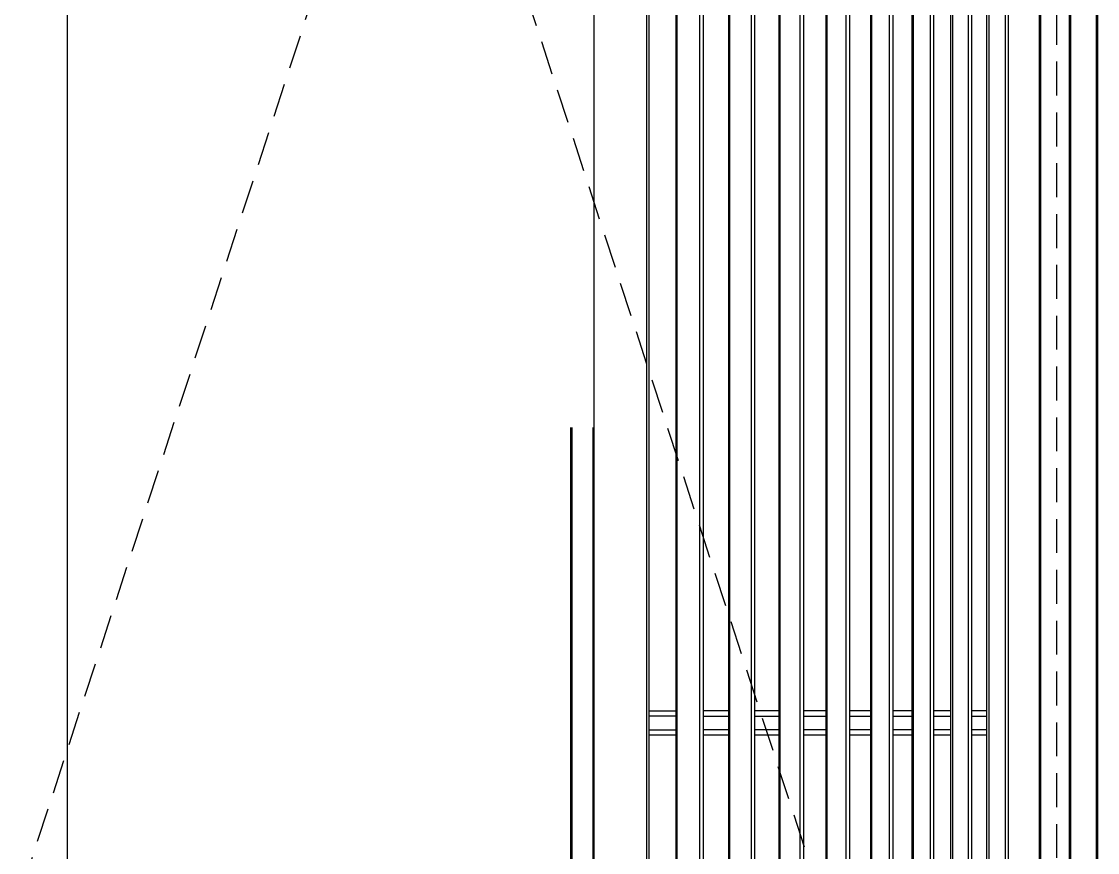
# Model space of a CAD drawing. Header units: inches. Extents: x 15866 to 103813, y -56635 to -28561.
# Drawn here: x 44595.5 to 44992.5, y -38849.3 to -38542.8 of the extents above; entities that cross this region are included whole.
import ezdxf

# ---------------------------------------------------------------- set-up
doc = ezdxf.new("R2010")
doc.units = ezdxf.units.IN
doc.header["$LTSCALE"] = 50
doc.header["$MEASUREMENT"] = 0
doc.linetypes.add('HIDDEN', pattern=[0.375, 0.25, -0.125])
doc.layers.add('도면층8', color=8, linetype='Continuous')

# ---------------------------------------------------------------- blocks, each defined once
blk = doc.blocks.new('*U103')
at = {"color": 1, "linetype": 'HIDDEN'}
for p, q in [((39.94, 14.99), (1479.94, 484.99)), ((1479.94, 14.99), (39.94, 484.99))]:
    blk.add_line(p, q, dxfattribs=at)
at = {"color": 8}
for p, q in [((1326.79, 380), (193.09, 380)), ((1329.52, 185.7), (190.37, 185.7)), ((1329, 166.3), (190.88, 166.3)), ((190.88, 165.5), (1329, 165.5)), ((1144.44, 165.5), (1144.44, 155.49)), ((1146.44, 155.49), (1146.44, 165.5)), ((1151.44, 165.5), (1151.44, 155.49)), ((1153.44, 155.49), (1153.44, 165.5)), ((1328.59, 155.49), (191.3, 155.49)), ((191.31, 155.23), (1328.58, 155.23)), ((1328.18, 146.67), (191.7, 146.67)), ((191.76, 145.5), (1328.12, 145.5)), ((1144.44, 135.99), (1144.44, 145.5)), ((1146.44, 145.5), (1146.44, 135.99)), ((1151.44, 135.99), (1151.44, 145.5)), ((1153.44, 135.99), (1153.44, 145.5)), ((1327.61, 135.99), (192.27, 135.99)), ((192.28, 135.75), (1327.6, 135.75)), ((1327.11, 127.69), (192.78, 127.69)), ((192.85, 126.5), (1327.03, 126.5)), ((1144.44, 117.5), (1144.44, 126.5)), ((1146.44, 126.5), (1146.44, 117.5)), ((1151.44, 117.5), (1151.44, 126.5)), ((1153.44, 117.5), (1153.44, 126.5)), ((1326.41, 117.5), (193.47, 117.5)), ((193.49, 117.26), (1326.4, 117.26)), ((1325.83, 109.71), (194.05, 109.71)), ((194.15, 108.5), (1325.73, 108.5)), ((1144.44, 100.06), (1144.44, 108.5)), ((1146.44, 108.5), (1146.44, 100.06)), ((1151.44, 100.06), (1151.44, 108.5)), ((1153.44, 100.06), (1153.44, 108.5)), ((1325.04, 100.06), (194.84, 100.06)), ((194.86, 99.81), (1325.02, 99.81)), ((1324.39, 92.71), (195.5, 92.71)), ((195.61, 91.5), (1324.28, 91.5)), ((1144.44, 83.65), (1144.44, 91.5)), ((1146.44, 91.5), (1146.44, 83.65)), ((1151.44, 83.65), (1151.44, 91.5)), ((1153.44, 83.65), (1153.44, 91.5)), ((1323.53, 83.65), (196.36, 83.65)), ((196.38, 83.38), (1323.5, 83.38)), ((1322.82, 76.7), (197.06, 76.7)), ((197.19, 75.5), (1322.7, 75.5)), ((1144.44, 68.4), (1144.44, 75.5)), ((1146.44, 75.5), (1146.44, 68.4)), ((1151.44, 68.4), (1151.44, 75.5)), ((1153.44, 68.4), (1153.44, 75.5)), ((1321.93, 68.4), (197.95, 68.4)), ((198, 67.99), (1321.89, 67.99)), ((1321.16, 61.62), (198.72, 61.62)), ((198.85, 60.5), (1321.03, 60.5)), ((1144.44, 54.08), (1144.44, 60.5)), ((1146.44, 60.5), (1146.44, 54.08)), ((1151.44, 54.08), (1151.44, 60.5)), ((1153.44, 54.08), (1153.44, 60.5)), ((1320.27, 54.08), (199.62, 54.08)), ((199.68, 53.54), (1320.2, 53.54)), ((1319.45, 47.55), (200.43, 47.55)), ((200.57, 46.5), (1319.32, 46.5)), ((1144.44, 40.83), (1144.44, 46.5)), ((1146.44, 46.5), (1146.44, 40.83)), ((1151.44, 40.83), (1151.44, 46.5)), ((1153.44, 40.83), (1153.44, 46.5)), ((1318.58, 40.83), (201.3, 40.83)), ((201.41, 40.04), (1318.47, 40.04)), ((1317.64, 33.88), (202.24, 33.88)), ((202.37, 33), (1317.52, 33)), ((1315.86, 21.42), (204.03, 21.42)), ((204.09, 21), (1315.79, 21)), ((1314.17, 10.38), (205.71, 10.38)), ((205.77, 10), (1314.11, 10)), ((1312.57, 0.4), (207.32, 0.4)), ((207.32, 0), (1312.57, 0))]:
    blk.add_line(p, q, dxfattribs=at)
at = {"color": 1, "linetype": 'HIDDEN'}
blk.add_lwpolyline([(1479.94, 484.99), (1479.94, 14.99), (39.94, 14.99), (39.94, 484.99)], close=True, dxfattribs=at)
at = {"color": 8}
for points, knots in [([(1039.94, 194.41), (1040.61, 194.41), (1041.27, 194.41), (1044.61, 194.41), (1047.27, 194.41), (1060.61, 194.41), (1071.27, 194.41), (1124.61, 194.41), (1167.27, 194.41), (1214.74, 194.41), (1219.53, 194.41), (1239.96, 194.41), (1255.6, 194.41), (1279.05, 194.41), (1286.86, 194.41), (1302.49, 194.41), (1310.31, 194.41), (1322.03, 194.42), (1325.94, 194.42), (1329.85, 194.41)], [0, 0, 0, 0, 0.006899, 0.006899, 0.034494, 0.034494, 0.144873, 0.144873, 0.58639, 0.58639, 0.636025, 0.636025, 0.797792, 0.797792, 0.878675, 0.878675, 0.959558, 0.959558, 1, 1, 1, 1]), ([(1039.94, 194), (1119.87, 194), (1199.81, 194), (1296.78, 194), (1313.81, 194), (1330.85, 194)], [0, 0, 0, 0, 0.824317, 0.824317, 1, 1, 1, 1]), ([(1039.94, 193.94), (1119.89, 193.94), (1199.84, 193.94), (1299.77, 193.94), (1319.76, 193.94), (1359.74, 193.94), (1379.73, 193.94), (1419.69, 193.94), (1439.67, 193.94), (1469.52, 193.94), (1479.45, 193.94), (1494.31, 193.94), (1499.26, 193.94), (1509.14, 193.94), (1514.08, 193.94), (1518.98, 193.94)], [0, 0, 0, 0, 0.5, 0.5, 0.625, 0.625, 0.75, 0.75, 0.875, 0.875, 0.9375, 0.9375, 0.96875, 0.96875, 1, 1, 1, 1]), ([(1518.94, 193.8), (1514.03, 193.8), (1509.09, 193.8), (1499.21, 193.8), (1494.26, 193.8), (1479.4, 193.8), (1469.47, 193.8), (1439.62, 193.8), (1419.64, 193.8), (1379.68, 193.8), (1359.7, 193.8), (1319.73, 193.8), (1299.74, 193.8), (1199.82, 193.8), (1119.88, 193.8), (1039.94, 193.8)], [0, 0, 0, 0, 0.03125, 0.03125, 0.0625, 0.0625, 0.125, 0.125, 0.25, 0.25, 0.375, 0.375, 0.5, 0.5, 1, 1, 1, 1]), ([(1039.94, 186.26), (1119.86, 186.26), (1199.78, 186.26), (1299.68, 186.26), (1319.66, 186.26), (1359.62, 186.26), (1379.6, 186.26), (1419.55, 186.26), (1439.51, 186.26), (1469.34, 186.26), (1479.27, 186.26), (1494.15, 186.26), (1499.1, 186.26), (1508.99, 186.26), (1513.93, 186.26), (1518.83, 186.26)], [0, 0, 0, 0, 0.5, 0.5, 0.625, 0.625, 0.75, 0.75, 0.875, 0.875, 0.9375, 0.9375, 0.96875, 0.96875, 1, 1, 1, 1]), ([(1518.79, 186.06), (1513.89, 186.06), (1508.95, 186.06), (1499.07, 186.06), (1494.11, 186.06), (1479.24, 186.06), (1469.31, 186.06), (1439.47, 186.06), (1419.52, 186.06), (1379.58, 186.06), (1359.6, 186.06), (1319.64, 186.06), (1299.66, 186.06), (1199.77, 186.06), (1119.86, 186.06), (1039.94, 186.06)], [0, 0, 0, 0, 0.03125, 0.03125, 0.0625, 0.0625, 0.125, 0.125, 0.25, 0.25, 0.375, 0.375, 0.5, 0.5, 1, 1, 1, 1]), ([(1339.64, 186.02), (1339.29, 186.02), (1338.93, 186.02), (1318.67, 186.02), (1298.76, 186.02), (1199.22, 186.02), (1119.58, 186.02), (1039.94, 186.02)], [0, 0, 0, 0, 0.003537, 0.003537, 0.20283, 0.20283, 1, 1, 1, 1])]:
    blk.add_open_spline(points, degree=3, knots=knots, dxfattribs=at)

msp = doc.modelspace()

# ---------------------------------------------------------------- block references
at = {"layer": '도면층8', "xscale": -1, "rotation": 89.99999999999984}
msp.add_blockref('*U103', (44992.47, -37652.62), dxfattribs=at)

doc.saveas('drawing.dxf')
